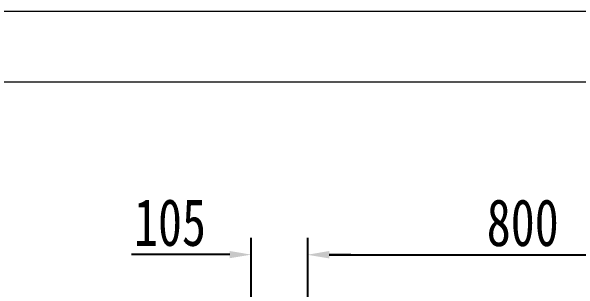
# Model space of a CAD drawing. Header units: millimetres. Extents: x 8 to 22425, y -1213 to 4973.
# Drawn here: x 981 to 2036, y 4455 to 4973 of the extents above; entities that cross this region are included whole.
import ezdxf

# ---------------------------------------------------------------- set-up
doc = ezdxf.new("R2010")
doc.units = ezdxf.units.MM
doc.header["$PDSIZE"] = -1
doc.styles.get("Standard").update_dxf_attribs({"font": 'hyswlongfangsong.ttf'})
doc.dimstyles.new('ISO-25', dxfattribs={"dimscale": 25, "dimtxt": 3.5, "dimasz": 1.6, "dimexe": 1.25, "dimexo": 0.625, "dimtad": 1, "dimdec": 0, "dimzin": 9, "dimdsep": 46, "dimtxsty": 'Standard', "dimcen": 2.5, "dimadec": 0, "dimazin": 2, "dimtfac": 1, "dimtdec": 0, "dimtofl": 0, "dimtmove": 0, "dimatfit": 3, "dimfxl": 1, "dimarcsym": 0})

# ---------------------------------------------------------------- blocks, each defined once
blk = doc.blocks.new('*D105')
at = {"color": 0, "lineweight": -2, "transparency": 16777216}
for p, q in [((1532.2, 4220.4), (1532.2, 4551.1)), ((2332.2, 4220.4), (2332.2, 4551.1)), ((1572.2, 4519.8), (2292.2, 4519.8))]:
    blk.add_line(p, q, dxfattribs=at)
at = {"color": 0, "transparency": 16777216}
for points in [[(1572.2, 4526.5), (1572.2, 4513.1), (1532.2, 4519.8)], [(2292.2, 4526.5), (2292.2, 4513.1), (2332.2, 4519.8)]]:
    blk.add_solid(points, dxfattribs=at)
at = {"layer": 'Defpoints', "color": 0, "transparency": 16777216}
for p in [(2332.2, 4519.8), (1532.2, 4204.8), (2332.2, 4204.8)]:
    blk.add_point(p, dxfattribs=at)
at = {"color": 0, "transparency": 16777216, "insert": (1932.2, 4579.2), "char_height": 87.5, "attachment_point": 5}
blk.add_mtext('800', dxfattribs=at)
blk = doc.blocks.new('*D107')
at = {"color": 0, "lineweight": -2, "transparency": 16777216}
for p, q in [((1427.2, 4148.9), (1427.2, 4551.5)), ((1532.2, 4220.4), (1532.2, 4551.5)), ((1387.2, 4520.2), (1204.5, 4520.2)), ((1572.2, 4520.2), (1612.2, 4520.2))]:
    blk.add_line(p, q, dxfattribs=at)
at = {"color": 0, "transparency": 16777216}
for points in [[(1387.2, 4526.9), (1387.2, 4513.6), (1427.2, 4520.2)], [(1572.2, 4526.9), (1572.2, 4513.6), (1532.2, 4520.2)]]:
    blk.add_solid(points, dxfattribs=at)
at = {"layer": 'Defpoints', "color": 0, "transparency": 16777216}
for p in [(1427.2, 4520.2), (1532.2, 4204.8), (1427.2, 4133.3)]:
    blk.add_point(p, dxfattribs=at)
at = {"color": 0, "transparency": 16777216, "insert": (1275.9, 4579.6), "char_height": 87.5, "attachment_point": 5}
blk.add_mtext('105', dxfattribs=at)

msp = doc.modelspace()

# ---------------------------------------------------------------- linework, layer by layer
at = {"color": 0, "linetype": 'Continuous', "lineweight": 0}
msp.add_line((7136.2, 4972.7), (8.2, 4972.7), dxfattribs=at)
at = {"color": 0, "linetype": 'Continuous', "lineweight": 15}
msp.add_line((7004.6, 4841.1), (139.8, 4841.1), dxfattribs=at)

# ---------------------------------------------------------------- dimensions: what is measured, and where the dimension line sits
for base, p2, picture, middle in [((1427.2, 4520.2), (1427.2, 4133.3), '*D107', (1275.9, 4579.6)), ((2332.2, 4519.8), (2332.2, 4204.8), '*D105', (1932.2, 4579.2))]:
    dim = msp.add_linear_dim(base=base, p1=(1532.2, 4204.8), p2=p2, dimstyle='ISO-25')
    dim.commit()
    dim.dimension.update_dxf_attribs({"geometry": picture, "text_midpoint": middle})

doc.saveas('drawing.dxf')
